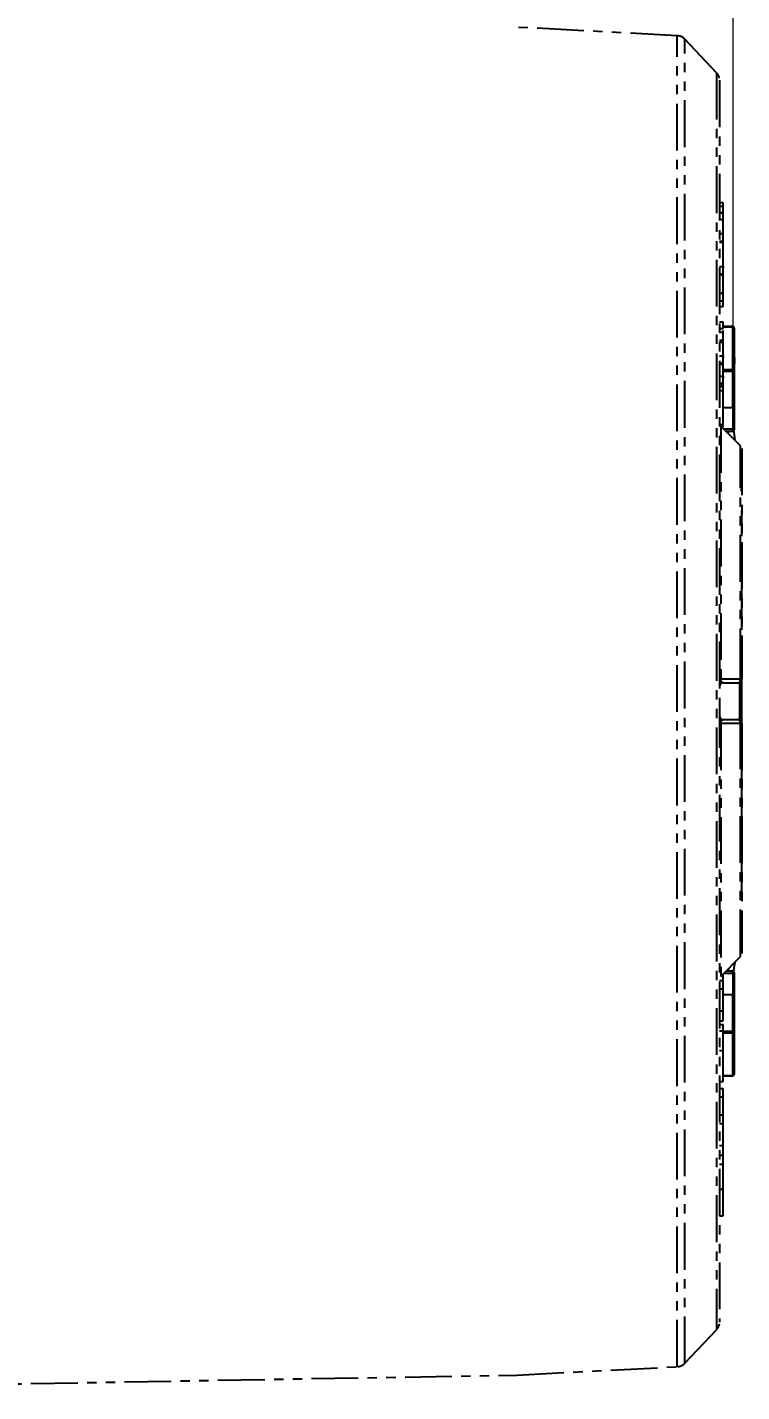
# Model space of a CAD drawing. Header units: millimetres. Extents: x 1890 to 4327, y 775 to 2498.
# Drawn here: x 3437 to 3534, y 1162.7 to 1347.9 of the extents above; entities that cross this region are included whole.
import ezdxf

# ---------------------------------------------------------------- set-up
doc = ezdxf.new("R2010")
doc.units = ezdxf.units.MM
doc.linetypes.add('PHANTOM', pattern=[12.7, 6.35, -1.27, 1.27, -1.27, 1.27, -1.27])
doc.layers.add('AM_5', color=3, linetype='Continuous', lineweight=25)
doc.styles.add('SLDTEXTSTYLE1', font='txt.shx', dxfattribs={"width": 0.7, "bigfont": 'gbcbig.shx'})
doc.dimstyles.new('SLDDIMSTYLE12$0', dxfattribs={"dimtxt": 12, "dimasz": 10, "dimexe": 0, "dimexo": 0.0625, "dimgap": 0.875, "dimtad": 1, "dimdec": 1, "dimlfac": 1.8, "dimrnd": 1e-09, "dimzin": 12, "dimdsep": 46, "dimtxsty": 'SLDTEXTSTYLE1', "dimcen": 0.09, "dimdle": 8.16, "dimclrd": 3, "dimclre": 3, "dimadec": 0, "dimazin": 3, "dimtfac": 1, "dimtdec": 1, "dimtofl": 0, "dimtmove": 0, "dimatfit": 3, "dimfxl": 0, "dimfrac": 2, "dimtolj": 1, "dimlwd": 5, "dimlwe": 5, "dimarcsym": 0})

# ---------------------------------------------------------------- blocks, each defined once
blk = doc.blocks.new('*D68')
at = {"layer": 'AM_5', "color": 3, "lineweight": 5, "transparency": 16777216}
blk.add_line((3358.74, 1291.16), (3358.74, 1478.85), dxfattribs=at)
at = {"layer": 'AM_5', "color": 3, "linetype": 'Continuous', "lineweight": 5, "transparency": 16777216}
for p, q in [((3368.74, 1478.85), (3522.82, 1478.85)), ((3532.82, 1293.21), (3532.82, 1478.85))]:
    blk.add_line(p, q, dxfattribs=at)
at = {"layer": 'AM_5', "color": 3, "transparency": 16777216}
for points in [[(3368.74, 1480.52), (3368.74, 1477.19), (3358.74, 1478.85)], [(3522.82, 1480.52), (3522.82, 1477.19), (3532.82, 1478.85)]]:
    blk.add_solid(points, dxfattribs=at)
at = {"layer": 'Defpoints', "color": 0, "transparency": 16777216}
for p in [(3532.82, 1478.85), (3532.82, 1293.14), (3358.74, 1291.09)]:
    blk.add_point(p, dxfattribs=at)
at = {"layer": 'AM_5', "color": 0, "transparency": 16777216, "insert": (3445.78, 1485.73), "char_height": 12, "attachment_point": 5, "style": 'SLDTEXTSTYLE1'}
blk.add_mtext('\\A1;195', dxfattribs=at)

msp = doc.modelspace()

# ---------------------------------------------------------------- linework, layer by layer
at = {"color": 7, "linetype": 'PHANTOM', "lineweight": 25}
for p, q in [((3525.226, 1346.788), (3503.498, 1347.927)), ((3530.56, 1341.766), (3526.236, 1346.322)), ((3530.972, 1324.137), (3531.472, 1324.137)), ((3530.972, 1323.627), (3531.472, 1323.627)), ((3530.972, 1322.797), (3531.472, 1322.797)), ((3530.972, 1322.733), (3531.472, 1322.733)), ((3531.472, 1323.627), (3531.472, 1324.137)), ((3531.472, 1322.797), (3531.472, 1323.627)), ((3531.472, 1321.84), (3531.472, 1322.733)), ((3530.972, 1321.84), (3531.472, 1321.84)), ((3530.972, 1319.925), (3531.472, 1319.925)), ((3530.972, 1318.904), (3531.472, 1318.904)), ((3530.972, 1318.776), (3531.472, 1318.776)), ((3531.472, 1318.904), (3531.472, 1319.925)), ((3531.472, 1319.031), (3531.472, 1319.027)), ((3531.472, 1318.776), (3531.472, 1318.904)), ((3531.472, 1315.457), (3531.472, 1318.776)), ((3530.972, 1315.457), (3531.472, 1315.457)), ((3531.472, 1314.436), (3531.472, 1315.457)), ((3530.972, 1314.436), (3531.472, 1314.436)), ((3530.972, 1314.308), (3531.472, 1314.308)), ((3531.472, 1314.308), (3531.472, 1314.436)), ((3531.472, 1311.819), (3531.472, 1314.308)), ((3530.972, 1311.819), (3531.472, 1311.819)), ((3531.472, 1310.798), (3531.472, 1311.819)), ((3530.972, 1310.798), (3531.472, 1310.798)), ((3530.972, 1310.032), (3531.472, 1310.032)), ((3531.472, 1310.032), (3531.472, 1310.798)), ((3530.972, 1307.926), (3531.472, 1307.926)), ((3531.472, 1307.032), (3531.472, 1307.926)), ((3530.972, 1307.032), (3531.472, 1307.032)), ((3530.972, 1306.522), (3531.472, 1306.522)), ((3532.771, 1307.297), (3531.472, 1307.297)), ((3531.472, 1307.263), (3532.771, 1307.263)), ((3531.472, 1305.437), (3531.472, 1306.522)), ((3530.972, 1305.437), (3531.472, 1305.437)), ((3530.972, 1305.245), (3531.472, 1305.245)), ((3530.972, 1305.181), (3531.472, 1305.181)), ((3531.472, 1305.245), (3531.472, 1305.437)), ((3531.472, 1303.33), (3531.472, 1305.181)), ((3530.972, 1303.33), (3531.472, 1303.33)), ((3530.972, 1302.373), (3531.472, 1302.373)), ((3530.972, 1302.182), (3531.472, 1302.182)), ((3531.472, 1302.373), (3531.472, 1303.33)), ((3531.472, 1302.182), (3531.472, 1302.373)), ((3531.472, 1300.586), (3531.472, 1302.182)), ((3532.971, 1303.073), (3532.971, 1302.308)), ((3530.972, 1300.586), (3531.472, 1300.586)), ((3531.472, 1301.481), (3532.771, 1301.481)), ((3531.472, 1301.228), (3532.771, 1301.228)), ((3531.472, 1299.629), (3531.472, 1300.586)), ((3532.771, 1296.295), (3532.771, 1301.228)), ((3532.971, 1296.437), (3532.971, 1301.369)), ((3530.972, 1299.629), (3531.472, 1299.629)), ((3531.472, 1299.437), (3530.972, 1299.437)), ((3530.972, 1299.309), (3531.472, 1299.309)), ((3530.972, 1299.182), (3531.472, 1299.182)), ((3530.972, 1298.607), (3531.472, 1298.607)), ((3531.472, 1299.437), (3531.472, 1299.629)), ((3531.472, 1299.309), (3531.472, 1299.437)), ((3531.472, 1299.246), (3531.472, 1299.309)), ((3531.472, 1299.182), (3531.472, 1299.246)), ((3531.472, 1298.607), (3531.472, 1299.182)), ((3531.472, 1296.295), (3532.771, 1296.295)), ((3530.972, 1294.012), (3531.472, 1294.012)), ((3533.825, 1291.093), (3531.118, 1293.801)), ((3531.226, 1293.693), (3531.472, 1293.693)), ((3531.472, 1293.693), (3531.472, 1293.856)), ((3532.771, 1293.371), (3531.548, 1293.371)), ((3531.801, 1293.117), (3532.771, 1293.117)), ((3531.805, 1293.114), (3532.771, 1293.114)), ((3532.168, 1292.751), (3532.168, 1293.114)), ((3532.171, 1292.747), (3532.171, 1293.114)), ((3532.771, 1293.114), (3532.771, 1293.117)), ((3532.875, 1293.381), (3532.832, 1293.634)), ((3533.932, 1285.079), (3533.908, 1285.007)), ((3533.926, 1285.047), (3533.945, 1285.11)), ((3533.948, 1285.122), (3533.955, 1285.146)), ((3533.825, 1259.478), (3533.825, 1259.961)), ((3531.118, 1259.476), (3533.825, 1259.478)), ((3531.472, 1258.947), (3533.472, 1258.947)), ((3531.351, 1253.917), (3531.472, 1253.947)), ((3531.472, 1253.947), (3533.472, 1253.947)), ((3533.825, 1253.416), (3531.118, 1253.418)), ((3533.825, 1252.485), (3533.825, 1253.416)), ((3533.955, 1230.599), (3533.965, 1230.601)), ((3533.908, 1227.887), (3533.932, 1227.815)), ((3533.945, 1227.784), (3533.926, 1227.847)), ((3533.972, 1227.602), (3533.947, 1227.777)), ((3533.955, 1227.748), (3533.948, 1227.772)), ((3531.118, 1219.093), (3533.825, 1221.801)), ((3532.856, 1219.639), (3533.074, 1221.05)), ((3531.472, 1218.522), (3531.472, 1219.447)), ((3531.547, 1219.522), (3532.771, 1219.522)), ((3532.771, 1219.776), (3531.801, 1219.776)), ((3532.771, 1219.779), (3531.804, 1219.779)), ((3532.168, 1219.779), (3532.168, 1220.143)), ((3532.171, 1219.779), (3532.171, 1220.147)), ((3532.771, 1219.776), (3532.771, 1219.779)), ((3530.972, 1218.522), (3531.472, 1218.522)), ((3530.972, 1217.378), (3531.472, 1217.378)), ((3531.472, 1217.378), (3531.472, 1218.522)), ((3531.472, 1214.359), (3531.472, 1217.378)), ((3532.771, 1216.598), (3531.472, 1216.598)), ((3532.771, 1211.665), (3532.771, 1216.598)), ((3532.971, 1211.524), (3532.971, 1216.456)), ((3531.472, 1214.359), (3530.972, 1214.359)), ((3530.972, 1213.071), (3531.472, 1213.071)), ((3530.972, 1212.546), (3531.472, 1212.546)), ((3530.972, 1211.699), (3531.472, 1211.699)), ((3531.472, 1209.583), (3531.472, 1212.546)), ((3531.472, 1209.023), (3531.472, 1211.699)), ((3531.472, 1211.665), (3532.771, 1211.665)), ((3531.472, 1211.412), (3532.771, 1211.412)), ((3532.971, 1208.385), (3532.971, 1211.524)), ((3530.972, 1209.023), (3531.472, 1209.023)), ((3532.971, 1205.796), (3532.971, 1208.385)), ((3530.972, 1204.839), (3531.472, 1204.839)), ((3531.472, 1205.63), (3532.771, 1205.63)), ((3531.472, 1205.596), (3532.771, 1205.596)), ((3530.972, 1203.878), (3531.472, 1203.878)), ((3530.972, 1202.736), (3531.472, 1202.736)), ((3531.472, 1200.275), (3531.472, 1202.736)), ((3530.972, 1200.275), (3531.472, 1200.275)), ((3531.472, 1199.13), (3531.472, 1200.275)), ((3530.972, 1199.13), (3531.472, 1199.13)), ((3531.472, 1196.112), (3531.472, 1199.13)), ((3530.972, 1196.112), (3531.472, 1196.112)), ((3530.972, 1194.833), (3531.472, 1194.833)), ((3530.972, 1193.588), (3531.472, 1193.588)), ((3530.972, 1190.18), (3531.472, 1190.18)), ((3531.472, 1186.567), (3531.472, 1190.18)), ((3530.972, 1186.567), (3531.472, 1186.567)), ((3526.236, 1166.572), (3530.56, 1171.128)), ((3503.498, 1164.967), (3525.226, 1166.106)), ((3373.972, 1162.707), (3503.498, 1164.967))]:
    msp.add_line(p, q, dxfattribs=at)
at = {"color": 7, "linetype": 'PHANTOM', "lineweight": 25, "flags": 128}
for points in [[(3525.226, 1166.106), (3525.226, 1166.115), (3525.226, 1166.367), (3525.226, 1166.969), (3525.226, 1167.917), (3525.226, 1169.209), (3525.226, 1170.839), (3525.226, 1172.802), (3525.226, 1175.088), (3525.226, 1177.69), (3525.227, 1180.598), (3525.227, 1183.799), (3525.227, 1187.283), (3525.227, 1191.034), (3525.227, 1195.039), (3525.227, 1199.283), (3525.227, 1203.748), (3525.227, 1208.417), (3525.227, 1213.273), (3525.227, 1218.296), (3525.227, 1223.467), (3525.227, 1228.766), (3525.227, 1234.172), (3525.227, 1239.665), (3525.227, 1245.223), (3525.227, 1250.824), (3525.227, 1256.447), (3525.227, 1262.07), (3525.227, 1267.671), (3525.227, 1273.229), (3525.227, 1278.722), (3525.227, 1284.128), (3525.227, 1289.427), (3525.227, 1294.598), (3525.227, 1299.621), (3525.227, 1304.477), (3525.227, 1309.146), (3525.227, 1313.611), (3525.227, 1317.854), (3525.227, 1321.86), (3525.227, 1325.611), (3525.227, 1329.095), (3525.227, 1332.296), (3525.226, 1335.204), (3525.226, 1337.806), (3525.226, 1340.092), (3525.226, 1342.055), (3525.226, 1343.685), (3525.226, 1344.977), (3525.226, 1345.925), (3525.226, 1346.527), (3525.226, 1346.779), (3525.226, 1346.788)], [(3526.236, 1166.572), (3526.236, 1166.583), (3526.236, 1166.856), (3526.236, 1167.489), (3526.236, 1168.48), (3526.236, 1169.825), (3526.236, 1171.519), (3526.236, 1173.555), (3526.236, 1175.925), (3526.236, 1178.619), (3526.236, 1181.626), (3526.236, 1184.934), (3526.236, 1188.53), (3526.236, 1192.4), (3526.236, 1196.527), (3526.236, 1200.896), (3526.236, 1205.488), (3526.236, 1210.285), (3526.236, 1215.269), (3526.236, 1220.418), (3526.236, 1225.712), (3526.236, 1231.129), (3526.236, 1236.649), (3526.236, 1242.248), (3526.236, 1247.905), (3526.236, 1253.596), (3526.236, 1259.298), (3526.236, 1264.989), (3526.236, 1270.646), (3526.236, 1276.245), (3526.236, 1281.765), (3526.236, 1287.182), (3526.236, 1292.476), (3526.236, 1297.625), (3526.236, 1302.608), (3526.236, 1307.406), (3526.236, 1311.998), (3526.236, 1316.367), (3526.236, 1320.494), (3526.236, 1324.364), (3526.236, 1327.96), (3526.236, 1331.268), (3526.236, 1334.275), (3526.236, 1336.969), (3526.236, 1339.339), (3526.236, 1341.375), (3526.236, 1343.069), (3526.236, 1344.414), (3526.236, 1345.405), (3526.236, 1346.038), (3526.236, 1346.311), (3526.236, 1346.322)], [(3530.56, 1341.766), (3530.56, 1341.758), (3530.56, 1341.505), (3530.56, 1340.893), (3530.56, 1339.926), (3530.56, 1338.608), (3530.56, 1336.943), (3530.56, 1334.94), (3530.56, 1332.606), (3530.56, 1329.952), (3530.56, 1326.988), (3530.56, 1323.728), (3530.56, 1320.184), (3530.56, 1316.372), (3530.56, 1312.307), (3530.56, 1308.008), (3530.56, 1303.491), (3530.56, 1298.777), (3530.56, 1293.884), (3530.56, 1288.833), (3530.56, 1283.647), (3530.56, 1278.345), (3530.56, 1272.952), (3530.56, 1267.489), (3530.56, 1261.98), (3530.56, 1256.447), (3530.56, 1250.914), (3530.56, 1245.405), (3530.56, 1239.942), (3530.56, 1234.549), (3530.56, 1229.247), (3530.56, 1224.061), (3530.56, 1219.01), (3530.56, 1214.117), (3530.56, 1209.403), (3530.56, 1204.886), (3530.56, 1200.586), (3530.56, 1196.522), (3530.56, 1192.71), (3530.56, 1189.166), (3530.56, 1185.905), (3530.56, 1182.942), (3530.56, 1180.288), (3530.56, 1177.954), (3530.56, 1175.951), (3530.56, 1174.286), (3530.56, 1172.968), (3530.56, 1172.001), (3530.56, 1171.389), (3530.56, 1171.136), (3530.56, 1171.128)], [(3532.771, 1307.263), (3532.771, 1307.279), (3532.771, 1307.291), (3532.771, 1307.296), (3532.771, 1307.297)], [(3532.771, 1301.481), (3532.771, 1302.319), (3532.771, 1303.128), (3532.771, 1303.905), (3532.771, 1304.649), (3532.771, 1305.359), (3532.771, 1306.032), (3532.771, 1306.667), (3532.771, 1307.263)], [(3532.771, 1301.481), (3532.81, 1301.479), (3532.848, 1301.473), (3532.883, 1301.462), (3532.913, 1301.449), (3532.938, 1301.432), (3532.956, 1301.412), (3532.968, 1301.391), (3532.971, 1301.369)], [(3532.771, 1301.228), (3532.771, 1301.254), (3532.771, 1301.284), (3532.771, 1301.316), (3532.771, 1301.35), (3532.771, 1301.385), (3532.771, 1301.419), (3532.771, 1301.451), (3532.771, 1301.481)], [(3532.771, 1296.295), (3532.771, 1295.998), (3532.771, 1295.668), (3532.771, 1295.312), (3532.771, 1294.937), (3532.771, 1294.548), (3532.771, 1294.153), (3532.771, 1293.758), (3532.771, 1293.371)], [(3531.118, 1293.801), (3531.118, 1293.719), (3531.118, 1293.277), (3531.118, 1292.453), (3531.118, 1291.258), (3531.118, 1289.703), (3531.118, 1287.805), (3531.118, 1285.583), (3531.118, 1283.059), (3531.118, 1280.261), (3531.118, 1277.217), (3531.118, 1273.958), (3531.118, 1270.518), (3531.118, 1266.933), (3531.118, 1263.239), (3531.118, 1259.476)], [(3532.771, 1293.176), (3532.771, 1293.196), (3532.771, 1293.218), (3532.771, 1293.241), (3532.771, 1293.266), (3532.771, 1293.292), (3532.771, 1293.319), (3532.771, 1293.345), (3532.771, 1293.371)], [(3532.771, 1293.117), (3532.771, 1293.119), (3532.771, 1293.122), (3532.771, 1293.127), (3532.771, 1293.134), (3532.771, 1293.142), (3532.771, 1293.152), (3532.771, 1293.163), (3532.771, 1293.176)], [(3533.075, 1291.844), (3532.936, 1292.984), (3532.908, 1293.168)], [(3533.825, 1259.961), (3533.825, 1262.943), (3533.825, 1266.341), (3533.825, 1269.639), (3533.825, 1272.803), (3533.825, 1275.799), (3533.825, 1278.598), (3533.825, 1281.172), (3533.825, 1283.493), (3533.825, 1285.539), (3533.825, 1287.288), (3533.825, 1288.723), (3533.825, 1289.828), (3533.825, 1290.594), (3533.825, 1291.011), (3533.825, 1291.093)], [(3533.683, 1258.994), (3533.683, 1256.447), (3533.683, 1253.899)], [(3531.118, 1253.418), (3531.118, 1249.655), (3531.118, 1245.961), (3531.118, 1242.376), (3531.118, 1238.936), (3531.118, 1235.677), (3531.118, 1232.633), (3531.118, 1229.835), (3531.118, 1227.311), (3531.118, 1225.089), (3531.118, 1223.19), (3531.118, 1221.636), (3531.118, 1220.441), (3531.118, 1219.617), (3531.118, 1219.175), (3531.118, 1219.093)], [(3533.825, 1221.801), (3533.825, 1221.883), (3533.825, 1222.3), (3533.825, 1223.066), (3533.825, 1224.171), (3533.825, 1225.606), (3533.825, 1227.355), (3533.825, 1229.401), (3533.825, 1231.722), (3533.825, 1234.296), (3533.825, 1237.095), (3533.825, 1240.091), (3533.825, 1243.255), (3533.825, 1246.553), (3533.825, 1249.951), (3533.825, 1252.485)], [(3532.771, 1219.717), (3532.771, 1219.73), (3532.771, 1219.741), (3532.771, 1219.751), (3532.771, 1219.759), (3532.771, 1219.766), (3532.771, 1219.771), (3532.771, 1219.774), (3532.771, 1219.776)], [(3532.771, 1219.522), (3532.771, 1219.548), (3532.771, 1219.574), (3532.771, 1219.601), (3532.771, 1219.627), (3532.771, 1219.652), (3532.771, 1219.675), (3532.771, 1219.697), (3532.771, 1219.717)], [(3532.771, 1219.522), (3532.771, 1219.135), (3532.771, 1218.74), (3532.771, 1218.345), (3532.771, 1217.956), (3532.771, 1217.581), (3532.771, 1217.225), (3532.771, 1216.896), (3532.771, 1216.598)], [(3532.771, 1211.412), (3532.771, 1211.442), (3532.771, 1211.474), (3532.771, 1211.508), (3532.771, 1211.543), (3532.771, 1211.577), (3532.771, 1211.609), (3532.771, 1211.639), (3532.771, 1211.665)], [(3532.771, 1211.412), (3532.81, 1211.414), (3532.848, 1211.42), (3532.883, 1211.431), (3532.913, 1211.445), (3532.938, 1211.462), (3532.956, 1211.481), (3532.968, 1211.502), (3532.971, 1211.524)], [(3532.771, 1205.63), (3532.771, 1206.226), (3532.771, 1206.861), (3532.771, 1207.534), (3532.771, 1208.244), (3532.771, 1208.988), (3532.771, 1209.765), (3532.771, 1210.574), (3532.771, 1211.412)], [(3532.771, 1205.655), (3532.771, 1205.633), (3532.771, 1205.615), (3532.771, 1205.603), (3532.771, 1205.597), (3532.771, 1205.596)], [(3532.771, 1205.596), (3532.771, 1205.597), (3532.771, 1205.602), (3532.771, 1205.614), (3532.771, 1205.63)]]:
    msp.add_lwpolyline(points, dxfattribs=at)
at = {"color": 7, "linetype": 'PHANTOM', "lineweight": 25}
for centre, radius, start, end in [((3532.787, 1307.078), 0.185, 5.85572, 94.84996), ((3532.796, 1301.405), 0.179, 261.95044, 348.57855), ((3532.796, 1296.472), 0.179, 261.95044, 348.57855), ((3532.818, 1293.144), 0.232, 48.45882, 101.56135), ((3532.771, 1293.317), 0.2, 269.98753, 359.98753), ((3532.771, 1293.314), 0.2, 270, 360), ((3531.472, 1258.447), 0.5, 89.99997, 180), ((3533.472, 1259.447), 0.5, 270, 360), ((3533.844, 1259.202), 0.277, 62.37638, 93.77215), ((3531.472, 1254.447), 0.5, 180, 270.00004), ((3533.472, 1253.447), 0.5, 360, 90), ((3533.844, 1253.692), 0.277, 266.22785, 297.62362), ((3532.771, 1219.579), 0.2, 360, 90), ((3532.771, 1219.576), 0.2, 0.01246, 90.01247), ((3532.818, 1219.749), 0.232, 258.43864, 311.54119), ((3532.796, 1216.421), 0.179, 11.42145, 98.04956), ((3532.796, 1211.488), 0.179, 11.42145, 98.04956), ((3532.787, 1205.815), 0.185, 265.15004, 354.14429)]:
    msp.add_arc(centre, radius, start, end, dxfattribs=at)
for points, knots in [([(3526.242, 1346.294), (3526.204, 1346.34), (3526.062, 1346.514), (3525.715, 1346.713), (3525.395, 1346.756), (3525.239, 1346.776)], [0, 0, 0, 0, 0.1560443, 0.589322, 1, 1, 1, 1]), ([(3530.943, 1341.011), (3530.909, 1341.151), (3530.847, 1341.404), (3530.679, 1341.603), (3530.605, 1341.692)], [0, 0, 0, 0, 0.5529909, 1, 1, 1, 1]), ([(3530.972, 1340.727), (3530.972, 1340.669), (3530.972, 1340.553), (3530.972, 1339.196), (3530.972, 1336.986), (3530.972, 1333.862), (3530.972, 1329.883), (3530.972, 1325.088), (3530.972, 1319.529), (3530.972, 1313.27), (3530.972, 1306.38), (3530.972, 1298.935), (3530.972, 1291.018), (3530.972, 1282.717), (3530.972, 1274.124), (3530.972, 1265.335), (3530.972, 1259.41), (3530.972, 1256.447)], [0, 0, 0, 0, 0.0663505, 0.1330398, 0.199729, 0.2664183, 0.3331075, 0.3997968, 0.466486, 0.5331753, 0.5998645, 0.6665538, 0.733243, 0.7999323, 0.8666215, 0.9333108, 1, 1, 1, 1]), ([(3531.472, 1319.925), (3531.472, 1320.187), (3531.472, 1320.643), (3531.472, 1321.194), (3531.472, 1321.512), (3531.472, 1321.653), (3531.472, 1321.724), (3531.472, 1321.784), (3531.472, 1321.821), (3531.472, 1321.84)], [0, 0, 0, 0, 0.4018451, 0.700925, 0.8501447, 0.9000038, 0.92545, 0.9625731, 1, 1, 1, 1]), ([(3531.472, 1315.329), (3531.472, 1315.785), (3531.472, 1316.622), (3531.472, 1317.444), (3531.472, 1317.819)], [0, 0, 0, 0, 0.5444227, 1, 1, 1, 1]), ([(3531.472, 1315.457), (3531.472, 1315.439), (3531.472, 1315.403), (3531.472, 1315.345), (3531.472, 1315.287), (3531.472, 1315.259), (3531.472, 1315.261), (3531.472, 1315.261)], [0, 0, 0, 0, 0.1133857, 0.2261004, 0.4521085, 0.9035522, 1, 1, 1, 1]), ([(3531.472, 1306.522), (3531.472, 1306.537), (3531.472, 1306.625), (3531.472, 1306.712), (3531.472, 1306.783)], [0, 0, 0, 0, 0.1741084, 1, 1, 1, 1]), ([(3532.956, 1307.151), (3532.954, 1307.161), (3532.951, 1307.182), (3532.936, 1307.211), (3532.915, 1307.237), (3532.89, 1307.259), (3532.862, 1307.276), (3532.831, 1307.288), (3532.801, 1307.296), (3532.781, 1307.296), (3532.771, 1307.297)], [0, 0, 0, 0, 0.1371732, 0.2714331, 0.4024836, 0.5300389, 0.6538238, 0.7735757, 0.8890458, 1, 1, 1, 1]), ([(3531.472, 1303.33), (3531.472, 1303.305), (3531.472, 1303.269), (3531.472, 1303.217), (3531.472, 1303.172), (3531.472, 1303.122), (3531.472, 1303.046), (3531.472, 1302.992), (3531.472, 1303.004), (3531.472, 1303.011)], [0, 0, 0, 0, 0.0628935, 0.0931861, 0.1255191, 0.1834586, 0.2508615, 0.5002621, 1, 1, 1, 1]), ([(3531.472, 1300.586), (3531.472, 1300.57), (3531.472, 1300.544), (3531.472, 1300.505), (3531.472, 1300.472), (3531.472, 1300.416), (3531.472, 1300.356), (3531.472, 1300.322), (3531.472, 1300.327), (3531.472, 1300.33)], [0, 0, 0, 0, 0.0518131, 0.0882956, 0.1299462, 0.1775457, 0.3534829, 0.7059159, 1, 1, 1, 1]), ([(3531.472, 1294.012), (3531.472, 1294.531), (3531.472, 1295.559), (3531.472, 1297.104), (3531.472, 1298.102), (3531.472, 1298.607)], [0, 0, 0, 0, 0.3347977, 0.6633059, 1, 1, 1, 1]), ([(3532.971, 1293.317), (3532.971, 1293.59), (3532.971, 1294.144), (3532.971, 1294.997), (3532.971, 1295.798), (3532.971, 1296.226), (3532.971, 1296.437)], [0, 0, 0, 0, 0.24558897, 0.5, 0.75441103, 1, 1, 1, 1]), ([(3533.972, 1290.74), (3533.972, 1290.695), (3533.972, 1290.605), (3533.972, 1289.862), (3533.972, 1288.427), (3533.972, 1285.88), (3533.972, 1282.337), (3533.972, 1278.611), (3533.972, 1275.073), (3533.972, 1271.3), (3533.972, 1267.389), (3533.972, 1263.437), (3533.972, 1260.765), (3533.972, 1259.447)], [0, 0, 0, 0, 0.07827687, 0.15871, 0.24116849, 0.36932909, 0.49988873, 0.58696496, 0.67333854, 0.75883145, 0.84127172, 0.92171409, 1, 1, 1, 1]), ([(3533.972, 1285.292), (3533.972, 1285.424), (3533.972, 1285.688), (3533.972, 1286.05), (3533.972, 1286.386), (3533.972, 1286.693), (3533.972, 1286.972), (3533.972, 1287.222), (3533.972, 1287.373), (3533.972, 1287.476), (3533.972, 1287.593), (3533.972, 1287.746), (3533.972, 1287.887), (3533.972, 1288.093), (3533.972, 1288.133), (3533.972, 1288.164)], [0, 0, 0, 0, 0.07144385, 0.14288374, 0.21431988, 0.28576303, 0.35720674, 0.42863778, 0.50005558, 0.50406448, 0.53604837, 0.6252562, 0.69323765, 0.75009307, 1, 1, 1, 1]), ([(3533.902, 1285.003), (3533.919, 1285.04), (3533.961, 1285.132), (3533.968, 1285.233), (3533.972, 1285.292)], [0, 0, 0, 0, 0.4097539, 1, 1, 1, 1]), ([(3533.972, 1285.292), (3533.972, 1285.244), (3533.972, 1285.194), (3533.955, 1285.146), (3533.954, 1285.143)], [0, 0, 0, 0, 0.946273, 1, 1, 1, 1]), ([(3533.972, 1253.449), (3533.972, 1254.448), (3533.972, 1256.702), (3533.972, 1260.224), (3533.972, 1263.946), (3533.972, 1267.563), (3533.972, 1271.021), (3533.972, 1274.276), (3533.972, 1277.271), (3533.972, 1279.997), (3533.972, 1281.527), (3533.972, 1282.292)], [0, 0, 0, 0, 0.0904762, 0.2041666, 0.3178571, 0.4315476, 0.5452381, 0.6589286, 0.772619, 0.8863095, 1, 1, 1, 1]), ([(3531.101, 1259.034), (3531.123, 1259.019), (3531.182, 1258.98), (3531.286, 1258.978), (3531.351, 1258.977)], [0, 0, 0, 0, 0.3808157, 1, 1, 1, 1]), ([(3531.472, 1258.947), (3531.431, 1258.952), (3531.352, 1258.963), (3531.256, 1259.041), (3531.189, 1259.14), (3531.149, 1259.232), (3531.126, 1259.328), (3531.117, 1259.412), (3531.118, 1259.455), (3531.118, 1259.476)], [0, 0, 0, 0, 0.28654563, 0.56106869, 0.68919014, 0.8054766, 0.90650496, 0.95317639, 1, 1, 1, 1]), ([(3533.472, 1258.947), (3533.518, 1258.954), (3533.591, 1258.966), (3533.676, 1259.034), (3533.734, 1259.105), (3533.778, 1259.189), (3533.82, 1259.313), (3533.823, 1259.412), (3533.825, 1259.478)], [0, 0, 0, 0, 0.238585, 0.3787456, 0.4999975, 0.6362115, 0.761415, 1, 1, 1, 1]), ([(3530.972, 1256.447), (3530.972, 1253.484), (3530.972, 1247.559), (3530.972, 1238.77), (3530.972, 1230.177), (3530.972, 1221.876), (3530.972, 1213.959), (3530.972, 1206.514), (3530.972, 1199.623), (3530.972, 1193.364), (3530.972, 1187.806), (3530.972, 1183.011), (3530.972, 1179.032), (3530.972, 1175.908), (3530.972, 1173.698), (3530.972, 1172.34), (3530.972, 1172.225), (3530.972, 1172.167)], [0, 0, 0, 0, 0.066684, 0.133368, 0.200052, 0.266736, 0.33342, 0.400104, 0.466788, 0.533472, 0.600156, 0.66684, 0.7335241, 0.8002081, 0.8668921, 0.9335761, 1, 1, 1, 1]), ([(3533.825, 1253.416), (3533.823, 1253.482), (3533.82, 1253.581), (3533.778, 1253.705), (3533.734, 1253.789), (3533.676, 1253.86), (3533.591, 1253.928), (3533.518, 1253.94), (3533.472, 1253.947)], [0, 0, 0, 0, 0.2385849, 0.3638389, 0.5000025, 0.6213043, 0.7614151, 1, 1, 1, 1]), ([(3531.351, 1253.917), (3531.286, 1253.916), (3531.182, 1253.914), (3531.123, 1253.875), (3531.101, 1253.86)], [0, 0, 0, 0, 0.6187385, 1, 1, 1, 1]), ([(3531.118, 1253.418), (3531.118, 1253.439), (3531.117, 1253.482), (3531.126, 1253.566), (3531.149, 1253.662), (3531.19, 1253.754), (3531.256, 1253.855), (3531.312, 1253.892), (3531.351, 1253.917)], [0, 0, 0, 0, 0.0657455, 0.1312299, 0.2728945, 0.435902, 0.6154442, 1, 1, 1, 1]), ([(3533.972, 1253.447), (3533.972, 1252.085), (3533.972, 1249.362), (3533.972, 1245.39), (3533.972, 1241.574), (3533.972, 1237.972), (3533.972, 1234.636), (3533.972, 1231.614), (3533.972, 1228.948), (3533.972, 1226.677), (3533.972, 1224.836), (3533.972, 1223.44), (3533.972, 1222.552), (3533.972, 1222.14), (3533.972, 1222.196), (3533.972, 1222.211)], [0, 0, 0, 0, 0.0808771, 0.1617542, 0.2426313, 0.3235084, 0.4043855, 0.4852626, 0.5661397, 0.6470168, 0.7278939, 0.808771, 0.8896481, 0.9705252, 1, 1, 1, 1]), ([(3533.972, 1230.602), (3533.972, 1231.367), (3533.972, 1232.897), (3533.972, 1235.623), (3533.972, 1238.618), (3533.972, 1241.873), (3533.972, 1245.331), (3533.972, 1248.95), (3533.972, 1251.609), (3533.972, 1253.052), (3533.972, 1253.238)], [0, 0, 0, 0, 0.1398935, 0.2797871, 0.4196806, 0.5595741, 0.6994677, 0.8393612, 0.9792547, 1, 1, 1, 1]), ([(3533.949, 1227.766), (3533.952, 1227.759), (3533.971, 1227.706), (3533.971, 1227.65), (3533.972, 1227.602)], [0, 0, 0, 0, 0.1486571, 1, 1, 1, 1]), ([(3533.972, 1224.783), (3533.972, 1224.778), (3533.972, 1224.763), (3533.972, 1225.248), (3533.972, 1226.147), (3533.972, 1227.117), (3533.972, 1227.602)], [0, 0, 0, 0, 0.1673104, 0.4448736, 0.7224368, 1, 1, 1, 1]), ([(3532.971, 1216.456), (3532.971, 1216.667), (3532.971, 1217.095), (3532.971, 1217.896), (3532.971, 1218.749), (3532.971, 1219.304), (3532.971, 1219.576)], [0, 0, 0, 0, 0.24558897, 0.5, 0.75441103, 1, 1, 1, 1]), ([(3531.472, 1213.071), (3531.472, 1213.158), (3531.472, 1213.332), (3531.472, 1213.635), (3531.472, 1214.031), (3531.472, 1214.228), (3531.472, 1214.359)], [0, 0, 0, 0, 0.1250401, 0.2502359, 0.4998742, 1, 1, 1, 1]), ([(3531.472, 1204.839), (3531.472, 1204.874), (3531.472, 1204.943), (3531.472, 1205.573), (3531.472, 1206.405), (3531.472, 1207.195), (3531.472, 1208.088), (3531.472, 1208.712), (3531.472, 1209.023)], [0, 0, 0, 0, 0.25015941, 0.49958066, 0.62466902, 0.74973011, 0.87480959, 1, 1, 1, 1]), ([(3531.472, 1202.736), (3531.472, 1202.831), (3531.472, 1202.95), (3531.472, 1203.227), (3531.472, 1203.47), (3531.472, 1203.715), (3531.472, 1203.878)], [0, 0, 0, 0, 0.5004596, 0.6283614, 0.7507034, 1, 1, 1, 1]), ([(3531.472, 1194.833), (3531.472, 1194.919), (3531.472, 1195.091), (3531.472, 1195.392), (3531.472, 1195.784), (3531.472, 1195.981), (3531.472, 1196.112)], [0, 0, 0, 0, 0.125077, 0.2502224, 0.4998872, 1, 1, 1, 1]), ([(3531.472, 1193.417), (3531.472, 1193.578), (3531.472, 1193.819), (3531.472, 1194.322), (3531.472, 1194.663), (3531.472, 1194.833)], [0, 0, 0, 0, 0.5005372, 0.7503463, 1, 1, 1, 1]), ([(3531.472, 1190.18), (3531.472, 1190.583), (3531.472, 1191.39), (3531.472, 1192.38), (3531.472, 1193.032), (3531.472, 1193.381), (3531.472, 1193.527), (3531.472, 1193.582), (3531.472, 1193.586), (3531.472, 1193.588)], [0, 0, 0, 0, 0.2503213, 0.4998014, 0.6247836, 0.7496745, 0.8746984, 0.9373467, 1, 1, 1, 1]), ([(3530.656, 1171.256), (3530.691, 1171.298), (3530.785, 1171.412), (3530.873, 1171.617), (3530.928, 1171.78), (3530.94, 1171.857), (3530.941, 1171.86)], [0, 0, 0, 0, 0.2393477, 0.6547521, 0.9846919, 1, 1, 1, 1]), ([(3525.23, 1166.131), (3525.312, 1166.13), (3525.556, 1166.126), (3525.904, 1166.295), (3526.17, 1166.481), (3526.263, 1166.608), (3526.278, 1166.628)], [0, 0, 0, 0, 0.20194111, 0.60715045, 0.93704978, 1, 1, 1, 1])]:
    msp.add_open_spline(points, degree=3, knots=knots, dxfattribs=at)
msp.add_open_spline([(3532.971, 1301.369), (3532.971, 1302.461), (3532.971, 1304.645), (3532.971, 1306.28), (3532.971, 1307.097)], degree=3, dxfattribs=at)

# ---------------------------------------------------------------- dimensions: what is measured, and where the dimension line sits
at = {"layer": 'AM_5'}
dim = msp.add_linear_dim(base=(3532.818, 1478.852), p1=(3358.742, 1291.093), p2=(3532.818, 1293.144), text='195', dimstyle='SLDDIMSTYLE12$0', override={"dimlfac": 1, "dimpost": ''}, dxfattribs=at)
dim.commit()
dim.dimension.update_dxf_attribs({"geometry": '*D68', "text_midpoint": (3445.78, 1485.727)})

doc.saveas('drawing.dxf')
